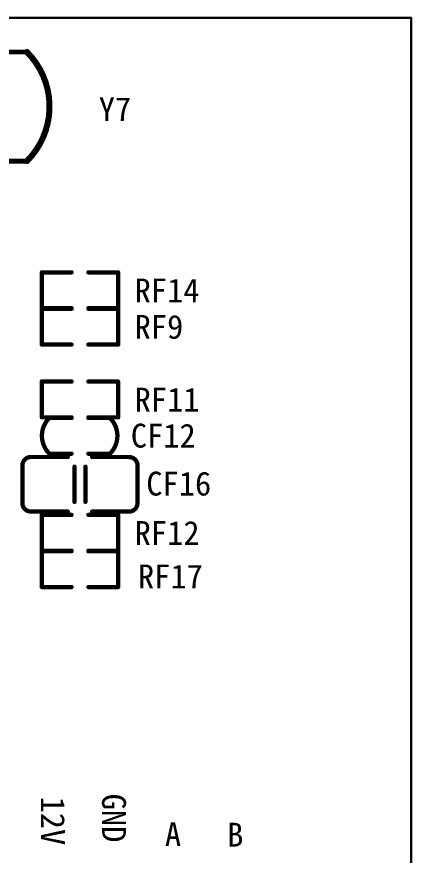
# Model space of a CAD drawing. Extents: x 695 to 1054, y 394 to 590.
# Drawn here: x 921.29 to 937.86, y 455.44 to 490.57 of the extents above; entities that cross this region are included whole.
import ezdxf

# ---------------------------------------------------------------- set-up
doc = ezdxf.new("R2010")
doc.units = 0
doc.header["$MEASUREMENT"] = 0
doc.layers.get('0').update_dxf_attribs({"linetype": 'CONTINUOUS'})
doc.layers.add('BOTTOMOVERLAY', color=7, linetype='CONTINUOUS')
doc.layers.add('KEEPOUTLAYER', color=6, linetype='CONTINUOUS')
doc.styles.get("Standard").update_dxf_attribs({"font": ''})
doc.styles.get('Standard').set_extended_font_data('SimSun')

# ---------------------------------------------------------------- blocks, each defined once
blk = doc.blocks.new('0603C_B_154')
at = {"layer": 'BOTTOMOVERLAY', "const_width": 0.18}
for points in [[(-0.75, 1.257, -0.414214), (0.75, 1.257)], [(0.75, -1.283, -0.414214), (-0.75, -1.283)]]:
    blk.add_lwpolyline(points, format="xyb", dxfattribs=at)
for points in [[(-0.75, 1.257), (-0.75, 0.35)], [(0.75, 1.257), (0.75, 0.35)], [(-0.75, -0.35), (-0.75, -1.283)], [(0.75, -0.35), (0.75, -1.283)]]:
    blk.add_lwpolyline(points, dxfattribs=at)
at = {"layer": 'BOTTOMOVERLAY', "const_width": 0.09}
for points in [[(-0.795, 1.257, 1), (-0.705, 1.257, 1)], [(-0.795, 1.257, 1), (-0.705, 1.257, 1)], [(0.705, 1.257, 1), (0.795, 1.257, 1)], [(0.705, 1.257, 1), (0.795, 1.257, 1)], [(-0.795, 0.35, 1), (-0.705, 0.35, 1)], [(0.705, 0.35, 1), (0.795, 0.35, 1)], [(-0.795, -0.35, 1), (-0.705, -0.35, 1)], [(0.705, -0.35, 1), (0.795, -0.35, 1)], [(-0.795, -1.283, 1), (-0.705, -1.283, 1)], [(-0.795, -1.283, 1), (-0.705, -1.283, 1)], [(0.705, -1.283, 1), (0.795, -1.283, 1)], [(0.705, -1.283, 1), (0.795, -1.283, 1)]]:
    blk.add_lwpolyline(points, format="xyb", close=True, dxfattribs=at)
blk = doc.blocks.new('0805C_B_158')
at = {"layer": 'BOTTOMOVERLAY', "const_width": 0.178}
for points in [[(-2.413, 0.787, -0.414214), (-2.06, 1.14)], [(2.057, 1.143, -0.414214), (2.41, 0.79)], [(-2.057, -1.143, -0.414214), (-2.41, -0.79)], [(2.413, -0.787, -0.414214), (2.06, -1.14)]]:
    blk.add_lwpolyline(points, format="xyb", dxfattribs=at)
for points in [[(-0.508, 1.143), (-2.06, 1.143)], [(2.057, 1.143), (0.508, 1.143)], [(-2.41, 0.785), (-2.41, -0.79)], [(-0.229, 0.737), (-0.229, -0.737)], [(0.229, 0.737), (0.229, -0.737)], [(2.413, 0.787), (2.413, -0.787)], [(-0.508, -1.143), (-2.057, -1.143)], [(2.06, -1.143), (0.508, -1.143)]]:
    blk.add_lwpolyline(points, dxfattribs=at)
at = {"layer": 'BOTTOMOVERLAY', "const_width": 0.0889}
for points in [[(-2.105, 1.143, 1), (-2.016, 1.143, 1)], [(-2.105, 1.14, 1), (-2.016, 1.14, 1)], [(-0.552, 1.143, 1), (-0.464, 1.143, 1)], [(0.464, 1.143, 1), (0.552, 1.143, 1)], [(2.013, 1.143, 1), (2.102, 1.143, 1)], [(2.013, 1.143, 1), (2.102, 1.143, 1)], [(-2.457, 0.787, 1), (-2.369, 0.787, 1)], [(-2.455, 0.785, 1), (-2.366, 0.785, 1)], [(-0.273, 0.737, 1), (-0.184, 0.737, 1)], [(0.184, 0.737, 1), (0.273, 0.737, 1)], [(2.366, 0.79, 1), (2.455, 0.79, 1)], [(2.369, 0.787, 1), (2.457, 0.787, 1)], [(-2.455, -0.79, 1), (-2.366, -0.79, 1)], [(-2.455, -0.79, 1), (-2.366, -0.79, 1)], [(-0.273, -0.737, 1), (-0.184, -0.737, 1)], [(0.184, -0.737, 1), (0.273, -0.737, 1)], [(2.369, -0.787, 1), (2.457, -0.787, 1)], [(2.369, -0.787, 1), (2.457, -0.787, 1)], [(2.016, -1.14, 1), (2.105, -1.14, 1)], [(-2.102, -1.143, 1), (-2.013, -1.143, 1)], [(-2.102, -1.143, 1), (-2.013, -1.143, 1)], [(-0.552, -1.143, 1), (-0.464, -1.143, 1)], [(0.464, -1.143, 1), (0.552, -1.143, 1)], [(2.016, -1.143, 1), (2.105, -1.143, 1)]]:
    blk.add_lwpolyline(points, format="xyb", close=True, dxfattribs=at)
blk = doc.blocks.new('0603_B_214')
at = {"layer": 'BOTTOMOVERLAY', "const_width": 0.178}
for points in [[(-0.75, 1.6), (-0.75, 0.35)], [(-0.75, 1.6), (0.75, 1.6)], [(0.75, 1.6), (0.75, 0.35)], [(-0.75, -0.35), (-0.75, -1.6)], [(0.75, -0.35), (0.75, -1.6)], [(-0.75, -1.6), (0.75, -1.6)]]:
    blk.add_lwpolyline(points, dxfattribs=at)
at = {"layer": 'BOTTOMOVERLAY', "const_width": 0.0889}
for points in [[(-0.794, 1.6, 1), (-0.706, 1.6, 1)], [(-0.794, 1.6, 1), (-0.706, 1.6, 1)], [(0.706, 1.6, 1), (0.794, 1.6, 1)], [(0.706, 1.6, 1), (0.794, 1.6, 1)], [(-0.794, 0.35, 1), (-0.706, 0.35, 1)], [(0.706, 0.35, 1), (0.794, 0.35, 1)], [(-0.794, -0.35, 1), (-0.706, -0.35, 1)], [(0.706, -0.35, 1), (0.794, -0.35, 1)], [(-0.794, -1.6, 1), (-0.706, -1.6, 1)], [(-0.794, -1.6, 1), (-0.706, -1.6, 1)], [(0.706, -1.6, 1), (0.794, -1.6, 1)], [(0.706, -1.6, 1), (0.794, -1.6, 1)]]:
    blk.add_lwpolyline(points, format="xyb", close=True, dxfattribs=at)
blk = doc.blocks.new('0603_B_215')
at = {"layer": 'BOTTOMOVERLAY', "const_width": 0.178}
for points in [[(-0.75, 1.6), (-0.75, 0.35)], [(-0.75, 1.6), (0.75, 1.6)], [(0.75, 1.6), (0.75, 0.35)], [(-0.75, -0.35), (-0.75, -1.6)], [(0.75, -0.35), (0.75, -1.6)], [(-0.75, -1.6), (0.75, -1.6)]]:
    blk.add_lwpolyline(points, dxfattribs=at)
at = {"layer": 'BOTTOMOVERLAY', "const_width": 0.0889}
for points in [[(-0.794, 1.6, 1), (-0.706, 1.6, 1)], [(-0.794, 1.6, 1), (-0.706, 1.6, 1)], [(0.706, 1.6, 1), (0.794, 1.6, 1)], [(0.706, 1.6, 1), (0.794, 1.6, 1)], [(-0.794, 0.35, 1), (-0.706, 0.35, 1)], [(0.706, 0.35, 1), (0.794, 0.35, 1)], [(-0.794, -0.35, 1), (-0.706, -0.35, 1)], [(0.706, -0.35, 1), (0.794, -0.35, 1)], [(-0.794, -1.6, 1), (-0.706, -1.6, 1)], [(-0.794, -1.6, 1), (-0.706, -1.6, 1)], [(0.706, -1.6, 1), (0.794, -1.6, 1)], [(0.706, -1.6, 1), (0.794, -1.6, 1)]]:
    blk.add_lwpolyline(points, format="xyb", close=True, dxfattribs=at)
blk = doc.blocks.new('0603_B_216')
at = {"layer": 'BOTTOMOVERLAY', "const_width": 0.178}
for points in [[(-0.75, 1.6), (-0.75, 0.35)], [(-0.75, 1.6), (0.75, 1.6)], [(0.75, 1.6), (0.75, 0.35)], [(-0.75, -0.35), (-0.75, -1.6)], [(0.75, -0.35), (0.75, -1.6)], [(-0.75, -1.6), (0.75, -1.6)]]:
    blk.add_lwpolyline(points, dxfattribs=at)
at = {"layer": 'BOTTOMOVERLAY', "const_width": 0.0889}
for points in [[(-0.794, 1.6, 1), (-0.706, 1.6, 1)], [(-0.794, 1.6, 1), (-0.706, 1.6, 1)], [(0.706, 1.6, 1), (0.794, 1.6, 1)], [(0.706, 1.6, 1), (0.794, 1.6, 1)], [(-0.794, 0.35, 1), (-0.706, 0.35, 1)], [(0.706, 0.35, 1), (0.794, 0.35, 1)], [(-0.794, -0.35, 1), (-0.706, -0.35, 1)], [(0.706, -0.35, 1), (0.794, -0.35, 1)], [(-0.794, -1.6, 1), (-0.706, -1.6, 1)], [(-0.794, -1.6, 1), (-0.706, -1.6, 1)], [(0.706, -1.6, 1), (0.794, -1.6, 1)], [(0.706, -1.6, 1), (0.794, -1.6, 1)]]:
    blk.add_lwpolyline(points, format="xyb", close=True, dxfattribs=at)
blk = doc.blocks.new('0603_B_217')
at = {"layer": 'BOTTOMOVERLAY', "const_width": 0.178}
for points in [[(-0.75, 1.6), (-0.75, 0.35)], [(-0.75, 1.6), (0.75, 1.6)], [(0.75, 1.6), (0.75, 0.35)], [(-0.75, -0.35), (-0.75, -1.6)], [(0.75, -0.35), (0.75, -1.6)], [(-0.75, -1.6), (0.75, -1.6)]]:
    blk.add_lwpolyline(points, dxfattribs=at)
at = {"layer": 'BOTTOMOVERLAY', "const_width": 0.0889}
for points in [[(-0.794, 1.6, 1), (-0.706, 1.6, 1)], [(-0.794, 1.6, 1), (-0.706, 1.6, 1)], [(0.706, 1.6, 1), (0.794, 1.6, 1)], [(0.706, 1.6, 1), (0.794, 1.6, 1)], [(-0.794, 0.35, 1), (-0.706, 0.35, 1)], [(0.706, 0.35, 1), (0.794, 0.35, 1)], [(-0.794, -0.35, 1), (-0.706, -0.35, 1)], [(0.706, -0.35, 1), (0.794, -0.35, 1)], [(-0.794, -1.6, 1), (-0.706, -1.6, 1)], [(-0.794, -1.6, 1), (-0.706, -1.6, 1)], [(0.706, -1.6, 1), (0.794, -1.6, 1)], [(0.706, -1.6, 1), (0.794, -1.6, 1)]]:
    blk.add_lwpolyline(points, format="xyb", close=True, dxfattribs=at)
blk = doc.blocks.new('0603_B_220')
at = {"layer": 'BOTTOMOVERLAY', "const_width": 0.178}
for points in [[(-0.75, 0.35), (-0.75, 1.6)], [(0.75, 1.6), (-0.75, 1.6)], [(0.75, 0.35), (0.75, 1.6)], [(-0.75, -1.6), (-0.75, -0.35)], [(0.75, -1.6), (0.75, -0.35)], [(0.75, -1.6), (-0.75, -1.6)]]:
    blk.add_lwpolyline(points, dxfattribs=at)
at = {"layer": 'BOTTOMOVERLAY', "const_width": 0.0889}
for points in [[(-0.794, 1.6, 1), (-0.706, 1.6, 1)], [(-0.794, 1.6, 1), (-0.706, 1.6, 1)], [(0.706, 1.6, 1), (0.794, 1.6, 1)], [(0.706, 1.6, 1), (0.794, 1.6, 1)], [(-0.794, 0.35, 1), (-0.706, 0.35, 1)], [(0.706, 0.35, 1), (0.794, 0.35, 1)], [(-0.794, -0.35, 1), (-0.706, -0.35, 1)], [(0.706, -0.35, 1), (0.794, -0.35, 1)], [(-0.794, -1.6, 1), (-0.706, -1.6, 1)], [(-0.794, -1.6, 1), (-0.706, -1.6, 1)], [(0.706, -1.6, 1), (0.794, -1.6, 1)], [(0.706, -1.6, 1), (0.794, -1.6, 1)]]:
    blk.add_lwpolyline(points, format="xyb", close=True, dxfattribs=at)
blk = doc.blocks.new('CAY_B_228')
at = {"layer": 'BOTTOMOVERLAY', "const_width": 0.254}
for points in [[(-4.382, -2.208, -0.414214), (-4.382, 2.364)], [(4.493, 2.364, -0.414214), (4.493, -2.208)]]:
    blk.add_lwpolyline(points, format="xyb", dxfattribs=at)
at = {"layer": 'BOTTOMOVERLAY'}
for points, const_width in [([(-4.446, 2.364, 1), (-4.319, 2.364, 1)], 0.127), ([(-4.432, 2.364, 1), (-4.332, 2.364, 1)], 0.1), ([(4.429, 2.364, 1), (4.556, 2.364, 1)], 0.127), ([(4.443, 2.364, 1), (4.543, 2.364, 1)], 0.1), ([(-4.446, -2.208, 1), (-4.319, -2.208, 1)], 0.127), ([(-4.432, -2.208, 1), (-4.332, -2.208, 1)], 0.1), ([(4.429, -2.208, 1), (4.556, -2.208, 1)], 0.127), ([(4.443, -2.208, 1), (4.543, -2.208, 1)], 0.1)]:
    blk.add_lwpolyline(points, format="xyb", close=True, dxfattribs=dict(at, const_width=const_width))
at = {"layer": 'BOTTOMOVERLAY', "const_width": 0.2}
for points in [[(-4.382, 2.364), (4.493, 2.364)], [(-4.382, -2.208), (4.493, -2.208)]]:
    blk.add_lwpolyline(points, dxfattribs=at)

msp = doc.modelspace()

# ---------------------------------------------------------------- linework, layer by layer
at = {"layer": 'KEEPOUTLAYER', "const_width": 0.1}
for points in [[(937.8051, 490.51949), (717.8051, 490.51949)], [(937.8051, 449.41949), (937.8051, 490.51949)]]:
    msp.add_lwpolyline(points, dxfattribs=at)
at = {"layer": 'KEEPOUTLAYER', "const_width": 0.05}
msp.add_lwpolyline([(937.8301, 490.51949, -1), (937.7801, 490.51949, -1)], format="xyb", close=True, dxfattribs=at)
msp.add_lwpolyline([(937.8301, 490.51949, -1), (937.7801, 490.51949, -1)], format="xyb", close=True, dxfattribs=at)

# ---------------------------------------------------------------- block references
at = {"xscale": -1}
msp.add_blockref('CAY_B_228', (917.3331, 486.7295), dxfattribs=at)
for name, p, rotation in [('0603_B_217', (923.9371, 479.1095), 270), ('0603_B_214', (923.9371, 477.5855), 270), ('0603_B_215', (923.9371, 474.5375), 270), ('0603C_B_154', (923.9371, 473.0135), 270), ('0805C_B_158', (923.9371, 470.9815), 180), ('0603_B_216', (923.9371, 468.9495), 270), ('0603_B_220', (923.9371, 467.4255), 90)]:
    msp.add_blockref(name, p, dxfattribs=dict(at, rotation=rotation))

# ---------------------------------------------------------------- texts
at = {"layer": 'BOTTOMOVERLAY'}
for s, height, p in [('Y7', 1.000001, (924.7251, 486.1995)), ('RF14', 1.000001, (926.2259, 478.6015)), ('RF9', 1.000001, (926.2259, 477.0775)), ('RF11', 1.000001, (926.2259, 474.0295)), ('CF12', 1.000001, (926.0651, 472.5195)), ('CF16', 1.000001, (926.7151, 470.5095)), ('RF12', 1.000001, (926.2259, 468.4415)), ('RF17', 1.000001, (926.3651, 466.6195)), ('A', 1, (927.4951, 455.8195)), ('B', 1, (930.1051, 455.7995))]:
    msp.add_text(s, height=height, dxfattribs=at).set_placement(p)
for s, p in [('12V', (922.3051, 457.8995)), ('GND', (924.8651, 458.0195))]:
    msp.add_text(s, height=1.000001, rotation=270, dxfattribs=at).set_placement(p)

doc.saveas('drawing.dxf')
